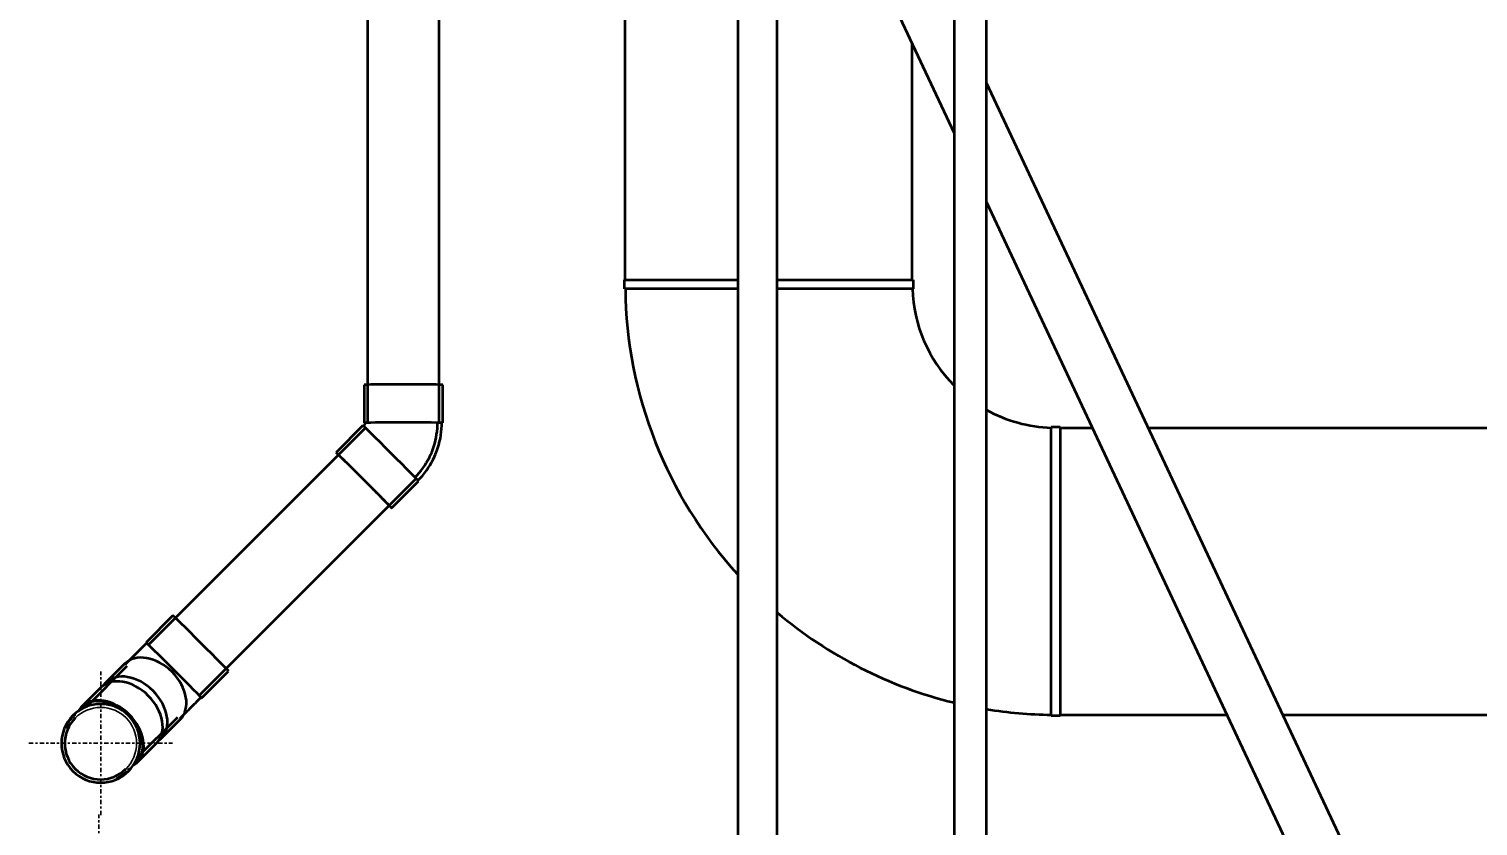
# Model space of a CAD drawing. Header units: millimetres. Extents: x -108050 to 96605, y 58136 to 140997.
# Drawn here: x -39125 to -35086, y 121290 to 123512 of the extents above; entities that cross this region are included whole.
import ezdxf

# ---------------------------------------------------------------- set-up
doc = ezdxf.new("R2010")
doc.units = ezdxf.units.MM
doc.linetypes.add('Center', pattern=[29.999999, 12, -6, 6, -6])
for name, color, linetype, lineweight in [('M-HVAC-DUCT', 70, 'Continuous', 50), ('P-PIPE', 3, 'Continuous', 50), ('P-PIPE-CNTR', 3, 'Center', 35)]:
    doc.layers.add(name, color=color, linetype=linetype, lineweight=lineweight)

# ---------------------------------------------------------------- blocks, each defined once
blk = doc.blocks.new('DSC_uPVC_Elbow_TienPhong - Standard-V7-HẦM')
at = {"layer": 'P-PIPE'}
for p, q in [((-38191, 122520.4), (-38191, 122414.4)), ((-37971.8, 122414.4), (-37971.8, 122520.4)), ((-38194.1, 122406.9), (-38269.1, 122332)), ((-38114.1, 122177), (-38039.1, 122251.9))]:
    blk.add_line(p, q, dxfattribs=at)
at = {"layer": 'P-PIPE', "flags": 128}
for points in [[(-38189.6, 122409.4), (-38189.8, 122409), (-38190.1, 122408.5), (-38190.3, 122408), (-38190.6, 122407.6), (-38190.9, 122407.2), (-38191.2, 122406.7), (-38191.5, 122406.3), (-38191.8, 122405.9), (-38192.1, 122405.5), (-38192.4, 122405.2)], [(-38188.6, 122414.4), (-38188.6, 122413.9), (-38188.7, 122413.4), (-38188.7, 122412.9), (-38188.8, 122412.4), (-38188.9, 122411.8), (-38189, 122411.3), (-38189.1, 122410.8), (-38189.3, 122410.3), (-38189.5, 122409.8), (-38189.6, 122409.4)], [(-38002.6, 122332), (-37999.5, 122340), (-37996.7, 122348.2), (-37994.2, 122356.4), (-37992, 122364.7), (-37990.2, 122373.2), (-37988.7, 122381.7), (-37987.6, 122390.2), (-37986.8, 122398.8), (-37986.3, 122407.4), (-37986.2, 122414.4)], [(-37991.5, 122327.4), (-37988.2, 122335.9), (-37985.3, 122344.5), (-37982.6, 122353.2), (-37980.4, 122362), (-37978.4, 122370.9), (-37976.9, 122379.8), (-37975.7, 122388.9), (-37974.8, 122397.9), (-37974.4, 122407), (-37974.2, 122414.4)], [(-38049.1, 122262.3), (-38043.4, 122268.3), (-38037.6, 122274.8), (-38032.2, 122281.4), (-38027, 122288.3), (-38022.1, 122295.4), (-38017.5, 122302.7), (-38013.2, 122310.1), (-38009.1, 122317.7), (-38005.4, 122325.5), (-38002.6, 122332)], [(-38040.8, 122253.6), (-38034.5, 122260.2), (-38028.5, 122267), (-38022.7, 122274), (-38017.3, 122281.3), (-38012.1, 122288.8), (-38007.2, 122296.4), (-38002.7, 122304.3), (-37998.4, 122312.4), (-37994.5, 122320.6), (-37991.5, 122327.4)]]:
    blk.add_lwpolyline(points, dxfattribs=at)
at = {"layer": 'P-PIPE'}
for centre, major_axis, start_param, end_param in [((-38081.4, 122520.4), (109.6, 0), 1.568725, 3.139522), ((-38081.4, 122520.4), (109.6, 0), 0, 1.568725), ((-38116.6, 122329.4), (-77.5, 77.5), 4.71446, 6.283185), ((-38081.4, 122414.4), (109.6, 0), 1.568725, 3.139522), ((-38081.4, 122414.4), (109.6, 0), 3.141593, 3.309883), ((-38081.4, 122414.4), (107.2, 0), 2.808828, 3.139522), ((-38081.4, 122414.4), (109.6, 0), 0, 1.568725), ((-38081.4, 122414.4), (107.2, 0), 0, 0.328623), ((-38081.4, 122414.4), (109.6, 0), 6.177862, 6.281114), ((-38191.6, 122254.5), (-77.5, 77.5), 4.71446, 6.283185), ((-38191.6, 122254.5), (-77.5, 77.5), 0.002071, 0.402017), ((-38191.6, 122254.5), (-70.7, 70.7), 6.023457, 6.283185), ((-38191.6, 122254.5), (-70.7, 70.7), 5.761658, 5.891528), ((-38191.6, 122254.5), (-70.7, 70.7), 5.499858, 5.75995), ((-38116.6, 122329.4), (-77.5, 77.5), 3.143664, 4.71446), ((-38191.6, 122254.5), (-70.7, 70.7), 5.238059, 5.498006), ((-38191.6, 122254.5), (-70.7, 70.7), 4.976259, 5.236111), ((-38191.6, 122254.5), (-77.5, 77.5), 3.143664, 4.71446), ((-38191.6, 122254.5), (-70.7, 70.7), 4.190861, 4.45049), ((-38191.6, 122254.5), (-70.7, 70.7), 3.929062, 4.188596), ((-38191.6, 122254.5), (-70.7, 70.7), 3.667262, 3.926653), ((-38191.6, 122254.5), (-70.7, 70.7), 3.405463, 3.535333), ((-38191.6, 122254.5), (-70.7, 70.7), 3.143664, 3.273534), ((-38191.6, 122254.5), (-77.5, 77.5), 2.739506, 3.141593)]:
    blk.add_ellipse(centre, major_axis=major_axis, ratio=0.005, start_param=start_param, end_param=end_param, dxfattribs=at)
blk = doc.blocks.new('DSC_uPVC_Elbow_TienPhong - Standard-V20-HẦM')
at = {"layer": 'P-PIPE'}
for p, q in [((-38723.7, 121877.3), (-38798.7, 121802.4)), ((-38858.7, 121742.3), (-38911.6, 121689.5)), ((-38643.7, 121647.4), (-38568.7, 121722.4)), ((-38756.6, 121534.5), (-38703.7, 121587.3))]:
    blk.add_line(p, q, dxfattribs=at)
at = {"layer": 'P-PIPE', "flags": 128}
for points in [[(-38857, 121740.6), (-38854.6, 121743.1), (-38852, 121745.7), (-38849.4, 121748.3), (-38846.7, 121751), (-38843.9, 121753.8), (-38841, 121756.7), (-38838, 121759.6), (-38835, 121762.6), (-38831.9, 121765.7), (-38828.8, 121768.9), (-38825.6, 121772), (-38822.4, 121775.3), (-38819.1, 121778.5), (-38815.8, 121781.9), (-38812.5, 121785.2), (-38809.1, 121788.6), (-38805.7, 121791.9), (-38802.3, 121795.3), (-38798.9, 121798.7), (-38797, 121800.7)], [(-38645.4, 121649.1), (-38648.8, 121645.7), (-38652.2, 121642.3), (-38655.6, 121638.9), (-38658.9, 121635.5), (-38662.3, 121632.2), (-38665.6, 121628.8), (-38668.9, 121625.5), (-38672.2, 121622.3), (-38675.4, 121619.1), (-38678.5, 121615.9), (-38681.7, 121612.8), (-38684.7, 121609.7), (-38687.7, 121606.8), (-38690.6, 121603.8), (-38693.5, 121601), (-38696.2, 121598.2), (-38698.9, 121595.5), (-38701.5, 121592.9), (-38704, 121590.4), (-38705.4, 121589)]]:
    blk.add_lwpolyline(points, dxfattribs=at)
at = {"layer": 'P-PIPE'}
for centre, major_axis, ratio, start_param, end_param in [((-38646.2, 121799.8), (-77.5, 77.5), 0.005, 3.141593, 6.283185), ((-38721.2, 121724.9), (-77.5, 77.5), 0.005, 3.141593, 6.283185), ((-38721.2, 121724.9), (-77.5, 77.5), 0.005, 0, 0.13966), ((-38721.2, 121724.9), (-75.8, 75.8), 0.005, 6.035165, 6.200512), ((-38781.2, 121664.8), (-77.5, 77.5), 0.708872, 3.141593, 6.283185), ((-38834.1, 121612), (-77.5, 77.5), 0.708872, 3.141593, 6.283185), ((-38834.1, 121612), (-77.5, 77.5), 0.708872, 0, 0.12283), ((-38721.2, 121724.9), (-75.8, 75.8), 0.005, 3.224266, 3.389613), ((-38721.2, 121724.9), (-77.5, 77.5), 0.005, 3.001932, 3.141593), ((-38834.1, 121612), (-77.5, 77.5), 0.708872, 3.018814, 3.141593)]:
    blk.add_ellipse(centre, major_axis=major_axis, ratio=ratio, start_param=start_param, end_param=end_param, dxfattribs=at)
blk = doc.blocks.new('DSC_uPVC_Elbow_TienPhong - Standard-V21-HẦM')
at = {"layer": 'P-PIPE'}
for p, q in [((-38924.9, 121676.1), (-38977.8, 121623.3)), ((-38822.8, 121468.3), (-38769.9, 121521.1))]:
    blk.add_line(p, q, dxfattribs=at)
at = {"layer": 'P-PIPE', "flags": 128}
for points in [[(-39023.2, 121564.1), (-39021.4, 121568), (-39019.5, 121571.8), (-39017.4, 121575.6), (-39015.1, 121579.2), (-39012.7, 121582.7), (-39010.2, 121586.2), (-39007.5, 121589.6), (-39004.7, 121592.8), (-39001.7, 121595.9)], [(-39000.9, 121596.8), (-39000.7, 121597), (-39000.3, 121597.3), (-38999.8, 121597.8), (-38999.2, 121598.4), (-38998.5, 121599.2), (-38997.6, 121600.1), (-38996.6, 121601.1), (-38995.5, 121602.2)], [(-38987.9, 121609.8), (-38986, 121611.6), (-38984, 121613.6), (-38981.9, 121615.7), (-38979.7, 121617.9), (-38977.4, 121620.2), (-38976.1, 121621.6)], [(-38824.5, 121470), (-38826.8, 121467.6), (-38829.1, 121465.4), (-38831.3, 121463.2), (-38833.3, 121461.2), (-38835.2, 121459.2), (-38836.4, 121458)], [(-38852.4, 121442.2), (-38855.6, 121439.3), (-38858.9, 121436.6), (-38862.4, 121434), (-38865.9, 121431.6), (-38869.5, 121429.3), (-38873.2, 121427.1), (-38877, 121425.1), (-38880.9, 121423.3)], [(-38844.4, 121450.1), (-38845.4, 121449), (-38846.4, 121448.1), (-38847.2, 121447.2), (-38847.9, 121446.6), (-38848.5, 121446), (-38848.9, 121445.6), (-38849.2, 121445.3), (-38849.3, 121445.2)]]:
    blk.add_lwpolyline(points, dxfattribs=at)
at = {"layer": 'P-PIPE'}
for centre, radius, start, end in [((-38925.1, 121520.9), 109.6, 315, 135), ((-38925.1, 121520.9), 109.6, 135, 315), ((-38925.5, 121520.5), 100, 135, 315)]:
    blk.add_arc(centre, radius, start, end, dxfattribs=at)
for centre, major_axis, start_param, end_param in [((-38847.4, 121598.6), (-77.5, 77.5), 3.141593, 6.283185), ((-38900.3, 121545.8), (-75.8, 75.8), 4.712389, 6.349284), ((-38900.3, 121545.8), (-77.5, 77.5), 3.141593, 6.283185), ((-38900.3, 121545.8), (-77.5, 77.5), 0, 0.184552), ((-38900.3, 121545.8), (-75.8, 75.8), 3.075494, 4.712389), ((-38900.3, 121545.8), (-77.5, 77.5), 2.957041, 3.141593)]:
    blk.add_ellipse(centre, major_axis=major_axis, ratio=0.708872, start_param=start_param, end_param=end_param, dxfattribs=at)
blk = doc.blocks.new('01_REC Elbow_C Flanged_ - 1 W-V36-HẦM')
at = {"layer": 'M-HVAC-DUCT'}
for p, q in [((-402, 812.5), (402, 812.5)), ((-402, 812.5), (-402, 787.5)), ((402, 787.5), (402, 812.5)), ((402, 787.5), (-402, 787.5)), ((-812.5, 23.7), (-812.5, 402)), ((-812.5, 402), (-787.5, 402)), ((-787.5, 402), (-787.5, 23.7)), ((-812.5, -402), (-812.5, -86.3)), ((-787.5, -86.3), (-787.5, -402)), ((-787.5, -402), (-812.5, -402))]:
    blk.add_line(p, q, dxfattribs=at)
for radius, start, end in [(400, 331.0511, 358.2004), (1200, 350.7178, 359.4022), (400, 271.7996, 314.6773), (1200, 319.6553, 346.3249), (1200, 270.5978, 312.3124)]:
    blk.add_arc((-800, 800), radius, start, end, dxfattribs=at)

msp = doc.modelspace()

# ---------------------------------------------------------------- linework, layer by layer
at = {"layer": 'M-HVAC-DUCT'}
for p, q in [((-37462.8, 122813), (-37462.8, 124200.2)), ((-36662.8, 122813), (-36662.8, 123470.2)), ((-36250.3, 122400.5), (-36161.2, 122400.5)), ((-36005.1, 122400.5), (-32388.5, 122400.5)), ((-36250.3, 121600.5), (-35786.1, 121600.5)), ((-35630, 121600.5), (-33188.5, 121600.5))]:
    msp.add_line(p, q, dxfattribs=at)
at = {"layer": 'P-PIPE'}
for p, q in [((-36546.2, 124194.9), (-36546.2, 119809.8)), ((-36456.2, 119809.8), (-36456.2, 124194.9)), ((-38181.4, 124046.5), (-38181.4, 122414.4)), ((-37981.4, 122414.4), (-37981.4, 124046.5)), ((-37149.1, 123881.7), (-37149.1, 120011.1)), ((-37039.1, 120011.1), (-37039.1, 123881.7)), ((-36766.5, 123691.4), (-36546.2, 123221.4)), ((-34906.7, 120057.9), (-36456.2, 123362.3)), ((-36456.2, 123029.5), (-35034.6, 119997.9)), ((-38187.4, 122400.1), (-38791.9, 121795.6)), ((-38650.4, 121654.2), (-38045.9, 122258.7)), ((-38851.9, 121735.6), (-38965.8, 121621.7)), ((-38824.3, 121480.3), (-38710.5, 121594.1))]:
    msp.add_line(p, q, dxfattribs=at)
at = {"layer": 'P-PIPE', "lineweight": 35}
for start, end in [(0, 180), (180, 0)]:
    msp.add_arc((-38925.1, 121520.9), 100, start, end, dxfattribs=at)
at = {"layer": 'P-PIPE-CNTR'}
for p, q in [((-38925.1, 121320.9), (-38925.1, 121720.9)), ((-39125.1, 121520.9), (-38725.1, 121520.9)), ((-38930.2, 121042.4), (-38930.2, 121322.4))]:
    msp.add_line(p, q, dxfattribs=at)

# ---------------------------------------------------------------- block references
at = {"layer": 'M-HVAC-DUCT', "rotation": 270.0000000000002}
msp.add_blockref('01_REC Elbow_C Flanged_ - 1 W-V36-HẦM', (-37062.8, 122000.5), dxfattribs=at)
at = {"layer": 'P-PIPE'}
for name in ['DSC_uPVC_Elbow_TienPhong - Standard-V7-HẦM', 'DSC_uPVC_Elbow_TienPhong - Standard-V20-HẦM', 'DSC_uPVC_Elbow_TienPhong - Standard-V21-HẦM']:
    msp.add_blockref(name, (0, 0), dxfattribs=at)

doc.saveas('drawing.dxf')
